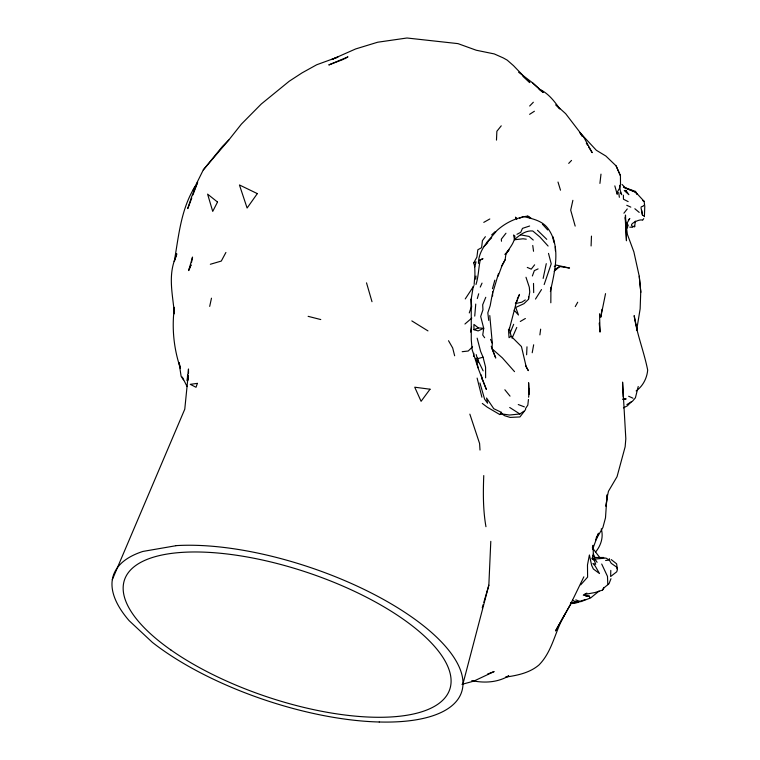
<?xml version="1.0" encoding="UTF-8"?>
<svg xmlns="http://www.w3.org/2000/svg" width="760" height="760" viewBox="0 0 760 760"><rect width="100%" height="100%" fill="white"/><g stroke="black" fill="none" stroke-linecap="round" stroke-linejoin="round"><path stroke-width="1.14" d="M550.829 302.793L550.924 287.242M490.798 541.339L488.841 585.2L462.935 683.952M610.793 570.389L610.641 576.526L616.731 571.776L617.443 569.449L616.607 563.806L611.192 559.559M514.121 310.127L518.462 315.029L515.783 307.43L523.982 303.667L528.533 299.269L528.618 296.685M483.759 475.57C483.113 492.651 482.97 509.76 485.953 526.699M644.394 216.657L644.765 206.435L644.138 201.324L635.731 192.261L625.499 187.976L622.022 184.433M509.276 330.391L509.361 328.12M591.09 245.965L591.47 236.113M625.841 229.197L626.468 240.768L625.508 215.042L625.214 217.626L627.38 234.317L633.878 251.902L639.245 276.241L640.746 291.431L640.148 308.826L636.595 330.534M496.479 140.115L496.869 131.271L501.248 125.827M526.614 354.787L526.984 346.816M607.81 584.649L607.487 576.384L601.702 564.034M492.062 347.652L492.328 343.377L489.782 315.58M582.179 136.382L579.813 132.487L596.343 150.271L605.862 156.028L616.113 165.889L620.445 175.731L620.492 183.939L619.486 188.148M174.391 307.325C171.674 327.921 173.745 348.783 180.481 368.457L179.18 362.881M528.457 399.484L527.829 405.089L525.531 408.604M528.608 397.214L529.435 388.455M475.76 279.233L475.988 276.003M474.135 284.43L474.943 274.293L474.781 266.865L473.755 262.846L476.909 257.117L477.84 249.764L481.593 247.684L482.429 240.635L485.374 236.683M474.734 316.103L475.75 304.066M606.1 506.169L607.24 494.693L606.1 506.179M480.234 260.015L479.674 260.252L482.98 258.637L480.234 260.015C478.496 268.27 478.553 276.45 475.998 284.468M609.444 558.667L609.301 560.044L611.249 563.331L616.417 566.941L617.443 569.449M643.72 218.642L642.542 220.305C640.423 218.111 624.815 225.758 634.686 226.718L635.293 221.112M473.48 356.526L473.851 353.305M599.925 183.398L600.989 174.135M501.457 266.323L505.172 259.692L505.884 254.134L509.01 249.784L504.906 254.448L505.884 254.134C509.143 248.244 514.577 243.048 514.909 235.961L513.522 234.992L514.558 239.476C519.755 235.125 525.511 230.251 532.779 230.983L539.894 236.968L548.102 246.05M539.885 334.903L540.654 329.147M636.49 330.495L636.794 328.187L634.153 315.628C636.889 334.238 644.072 351.804 647.681 370.091C646.978 378.195 642.865 386.213 636.149 390.906M601.996 309.329L600.761 317.243L605.539 293.635M473.252 286.539L471.238 298.917L471.276 339.815L472.15 349.666L478.144 368.229L486.352 389.424L481.602 377.634M528.533 299.269L529.739 292.049L529.292 287.185L525.986 277.257M188.157 375.43L184.775 409.184L112.319 579.661M478.42 263.425C478.515 249.878 488.841 240.293 496.859 230.603C505.353 222.784 516.344 217.569 527.772 216.096L530.908 218.044M532.209 352.744L533.663 344.784M191.482 262.608L192.536 257.06L188.651 270.579L191.054 264.831L189.088 269.591M546.278 263.663L543.144 278.445M470.544 332.082L471.561 326.838M209.693 306.394L211.47 298.186M572.878 200.317L570.693 210.159L575.178 226.1M550.373 291.565C554.714 271.168 561.288 246.62 547.846 228.314C542.051 220.552 532.418 218.823 523.678 216.524L519.621 218.243M474.781 266.865L476.035 261.82L473.755 262.846M638.229 386.488L635.426 397.774L632.415 401.308L626.895 404.538M643.425 205.352L643.216 206.178L641.183 206.853M596.058 538.26L598.547 533.235L592.658 549.157L593.028 545.347L593.332 553.964L592.097 558.781L594.415 560.595L595.697 564.29L592.933 563.531L595.061 565.782L599.507 573.543L593.351 568.983L591.66 565.411L589.399 554.971L587.48 564.965L587.603 577.115L580.716 584.829M492.451 288.724L494.845 280.136M477.308 298.537L478.695 293.787M482.239 607.8L483.198 604.533M483.835 602.347L488.841 585.2M175.114 258.675C167.969 276.659 172.871 295.412 174.391 313.813M175.389 257.735L176.652 253.517M498.522 273.457L492.195 294.785L490.171 305.729L487.815 312.854L488.718 320.387M477.508 357.969L478.325 362.577L476.235 354.616M469.272 312.93L471.533 306.299M594.415 560.595L594.947 559.065L605.919 558.068L609.301 560.044L605.606 560.5M176.814 254.21L174.268 261.506C178.724 236.056 180.87 209.161 195.025 186.608L193.211 190.266L203.281 169.917L222.547 146.319L228.769 140.04L241.376 124.136L261.298 103.996L289.218 81.234L302.091 72.855L316.702 64.761L337.934 57.029L331.654 59.575L355.632 48.953L377.644 42.227L406.97 38L457.985 43.624L476.273 50.236L494.256 53.922L503.196 57.893L507.195 60.125L513.503 65.654L529.853 82.621L522.908 76.294M625.708 228.741L627.503 223.734L625.908 229.52L626.135 224.675L629.803 218.481L628.32 220.077M532.37 275.975L534.327 270.636L538.089 268.897M192.945 194.892L197.638 182.219L191.719 196.545L187.748 208.591L191.767 198.056M498.123 276.146L501.79 266.276L505.172 259.692M513.684 324.292L510.064 333.117M544.169 284.563L551.218 263.824L548.501 253.384M525.683 409.459L519.944 416.945L510.159 417.42L504.754 415.767L501.818 413.887L501.457 412.366L493.781 408.709L486.552 398.012L487.578 403.218L484.604 399.114L479.94 382.964M610.983 578.692L609.035 583.68L604.333 587.556L602.5 590.092L595.014 592.534L584.164 594.538L586.026 596.144L589.503 596.23L589.76 597.864M583.851 576.831L570.2 604.95L555.607 630.781L570.2 604.95M485.763 297.302L482.676 304.788L482.952 309.814L480.681 316.492L483.721 328.282L482.742 335.046L484.652 337.734M512.04 338.2L516.771 327.437M480.253 287.08L482.039 283.109M517.237 299.145L519.517 294.376L516.04 303.221L516.828 300.627L509.399 328.899L511.138 336.252L521.445 346.55L526.224 366.938L528.342 370.652L525.568 365.417M602.5 590.092L603.839 587.423M564.984 614.203C555.038 630.562 552.833 651.006 538.935 665.01C529.653 672.894 517.475 675.383 505.77 677.093L508.734 675.887M626.306 228.883L628.339 225.017M225.91 252.462L221.293 261.07L210.339 264.271M575.263 306.574L577.714 302.224M619.239 188.755L617.538 191.729L617.177 194.313L614.831 185.877M595.498 540.341L602.917 527.45L605.492 517.855L606.755 499.234L608.447 491.283L617.044 476.672L625.147 446.785L625.822 438.776L622.573 382.109L623.162 396.948M535.496 299.06L541.5 289.57M465.253 298.927L474.05 285.56M626.515 228.741L627.76 226.898L626.829 226.86M595.46 552.159C600.875 545.775 603.716 537.092 601.255 528.875M482.305 403.446L487.312 407.217L499.767 414.542L501.457 412.366M505.961 233.234L501.325 239.162L501.495 241.262M623.913 213.199L627.256 208.943M534.631 264.822L531.25 269.135L527.269 267.425M203.281 169.917L228.769 140.04M568.698 163.4L571.529 160.417M631.17 401.916L627.389 405.812L623.438 407.873M529.663 106.02L533.349 102.23M484.101 246.401L487.806 242.687M472.539 346.788L468.236 351.015L462.175 351.699M486.409 242.915L491.701 237.794M491.644 234.916L495.197 231.619M464.94 324.026L471.817 318.06M554.173 271.244L559.731 266.532L569.544 268.042L556.244 265.088L554.297 266.608M499.767 414.542L501.818 413.887L509.409 415.036L519.859 413.991L523.811 411.236M599.07 591.09L590.71 597.892L580.688 601.73L575.776 599.868M511.138 336.252L509.048 337.677L508.459 329.431M529.615 114.332L534.394 111.245M525.322 299.934L521.797 302.185L515.356 303.582M344.622 58.881L347.956 56.848L328.785 64.951L343.567 59.289M554.885 269.477L559.731 266.532M520.286 321.47L525.359 318.497M483.769 222.376L489.81 218.975M516.933 234.327L520.733 232.294L522.5 228.361L529.635 226.014M584.164 594.538L586.853 593.114M508.554 676.029C497.382 682.556 484.205 683.259 471.789 680.608M473.945 329.697L478.401 327.93L483.721 328.282L478.135 330.904L473.945 329.697L473.936 324.416L478.401 327.93M487.606 674.034L494.142 671.555L473.831 681.121L461.966 684.351M585.457 599.535L578.578 601.768L574.512 601.293L572.612 600.229M485.63 377.824L485.573 367.156L483.065 357.209L477.242 358.786L483.141 370.861M570.408 603.82L578.769 602.281L570.646 602.538M175.94 545.718L142.88 551.437A183.711 70.015 18.6 0 0 129.181 620.72L152.427 642.418A183.407 69.901 18.6 0 0 259.131 697.994A183.682 70.015 18.6 0 0 379.231 722M623.01 399.409L626.164 398.905L622.782 399.076M514.406 239.78L523.013 238.773L526.262 239.2M572.109 603.022L578.769 602.281M603.848 557.498L594.871 557.489L592.097 558.781L594.947 559.065L597.103 562.324M629.764 227.145L632.747 227.297M630.809 207.129L626.753 205.295M583.3 595.203L589.503 596.23M520.486 234.821L529.093 236.455L533.273 240.055M308.132 316.341L320.767 319.551M635.35 191.387L636.813 194.009L635.35 191.387L623.428 187.093M518.263 404.538L524.371 406.875M624.207 187.596L635.731 192.261M628.644 396.245L632.966 398.212M642.675 200.611L644.138 201.324M628.159 201.609L623.475 199.225L623.399 195.196M509.713 407.474L519.859 413.991M411.825 320.901L427.975 330.904M538.764 88.844C548.045 93.014 554.097 100.728 559.788 108.927L555.836 104.776L565.678 113.705L584.06 137.684L592.192 152.655L588.686 147.098M641.697 210.349L642.438 215.004L644.176 216.182M518.605 72.228L532.38 82.669L543.01 92.34L539.581 89.661M527.772 216.096L530.261 218.139M634.847 208.743L639.226 212.41M543.01 92.34L532.38 82.669M592.952 555.351L594.871 557.489L593.332 553.964M537.5 230.28L546.763 239.343M634.106 226.138L634.686 226.718M542.44 224.2L547.694 229.976M514.539 371.649L502.389 357.912L491.995 348.716L495.738 358.036L491.236 346.265M504.858 389.756L510.036 396.131M592.325 547.732L599.991 557.84M516.838 218.994L515.47 217.17L516.771 219.06M187.083 386.584L182.324 377.093M183.416 379.848L181.118 376.305L179.084 362.881M586.321 143.203L587.499 145.15M620.54 192.689L621.718 194.731L620.226 190.418L619.77 185.649M448.523 340.717L452.684 347.976L454.641 355.775M490.542 339.378L492.328 343.377M620.445 175.731L616.113 165.889M483.065 357.209L480.615 351.424L477.156 338.162M469.851 414.143L479.598 443.536L480.006 450.053M558.001 182.039L560.5 190.18M366.519 282.853L371.991 301.701M640.975 207.679L642.438 215.004M477.128 378.09L481.897 397.185M475.817 358.283L478.154 367.773M481.308 374.974L482.201 379.173M554.116 242.725L553.214 237.006L553.365 240.312M532.75 245.47L533.548 251.275M618.697 192.441L619.352 197.305M187.777 377.758L188.014 380.057M188.043 379.829L187.577 375.126L187.226 380.827L188.489 368.98L188.527 373.274M639.245 276.241L640.832 292.391M599.231 323.048L600.039 332.101L599.545 313.756M625.214 217.626L625.584 224.57M529.14 394.202L528.618 382.726L528.836 393.803M471.589 307.391L471.238 298.917L471.476 306.774M555.246 246.705L555.38 250.733M533.51 283.413L533.691 292.628M492.584 291.716L492.603 296.029M175.864 545.642A183.625 69.996 18.6 0 1 430.35 631.446A183.625 69.996 18.6 0 1 379.221 721.99M197.391 383.373L196.023 387.277L190.266 384.341L197.391 383.373M217.521 202.046L212.724 211.403L207.603 194.132L217.521 202.046M257.327 193.61L247.105 208.031L239.428 184.956L257.327 193.61M430.036 389.215L421.087 401.308L414.732 387.201L430.036 389.215M625.955 190.446L624.255 190.541L628.871 194.684L625.955 190.446M170.8 649.914A171.599 65.36 18.6 0 0 445.464 697.214A171.599 65.36 18.6 0 0 245.347 556.662A171.599 65.36 18.6 0 0 170.8 649.914"/></g></svg>
